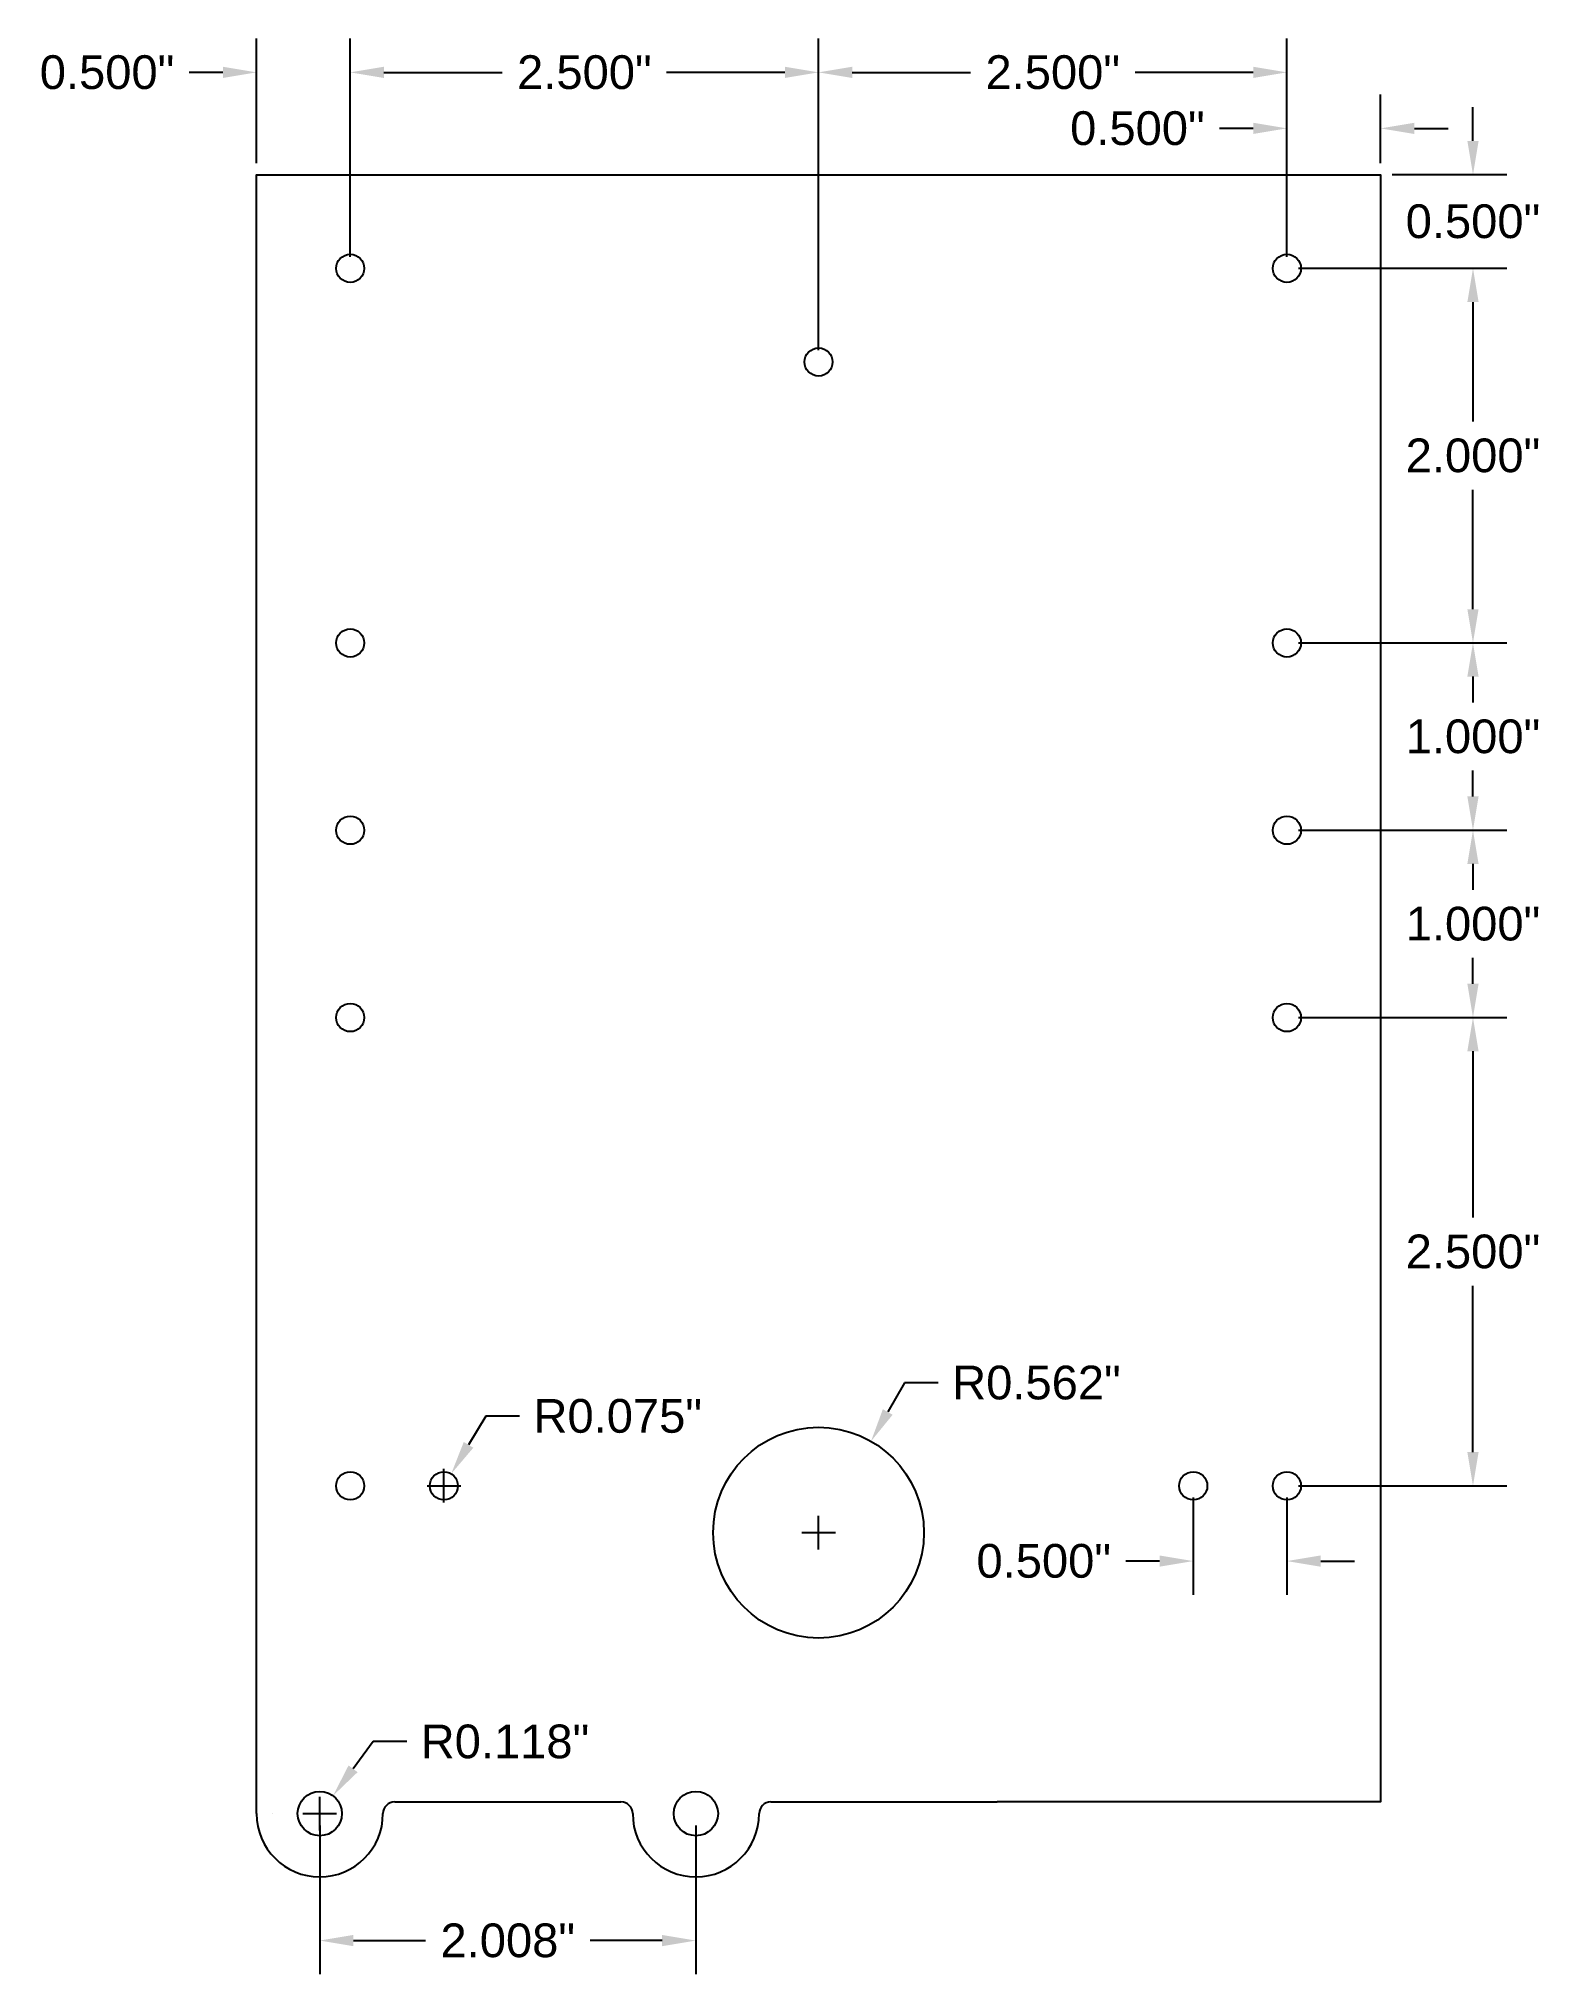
# Model space of a CAD drawing. Extents: x 0.1 to 8.1, y 0.2 to 10.5.
import ezdxf

# ---------------------------------------------------------------- set-up
doc = ezdxf.new("R2010")
doc.units = 0
doc.header["$MEASUREMENT"] = 0
doc.layers.get('0').update_dxf_attribs({"linetype": 'CONTINUOUS'})
doc.layers.get('DEFPOINTS').update_dxf_attribs({"linetype": 'CONTINUOUS'})
doc.styles.get("Standard").update_dxf_attribs({"font": 'arial.ttf'})
doc.dimstyles.get("Standard").update_dxf_attribs({"dimtxt": 0.18, "dimasz": 0.18, "dimexe": 0.18, "dimexo": 0.0625, "dimgap": 0.09, "dimtad": 0, "dimtih": 1, "dimtoh": 1, "dimdec": 3, "dimrnd": 0.001, "dimzin": 0, "dimtxsty": 'STANDARD', "dimcen": 0.09, "dimazin": 3, "dimtfac": 1, "dimtdec": 4, "dimtofl": 0, "dimtmove": 0, "dimatfit": 3, "dimtolj": 1, "dimtzin": 0})

# ---------------------------------------------------------------- blocks, each defined once
blk = doc.blocks.new('*D10')
at = {"color": 0}
for p, q in [((1.551, 0.946), (1.551, 0.151)), ((3.559, 0.946), (3.559, 0.151)), ((1.731, 0.331), (2.116, 0.331)), ((3.379, 0.331), (2.995, 0.331))]:
    blk.add_line(p, q, dxfattribs=at)
for points in [[(1.731, 0.361), (1.731, 0.301), (1.551, 0.331)], [(3.379, 0.301), (3.379, 0.361), (3.559, 0.331)]]:
    blk.add_solid(points, dxfattribs=at)
at = {"layer": 'DEFPOINTS', "color": 0}
for p in [(1.551, 1.009), (3.559, 1.009), (3.559, 0.331)]:
    blk.add_point(p, dxfattribs=at)
at = {"color": 0, "insert": (2.555, 0.331), "char_height": 0.18, "attachment_point": 5}
blk.add_mtext('\\A1;2.008"', dxfattribs=at)
blk = doc.blocks.new('*D11')
at = {"color": 0}
for p, q in [((1.836, 1.393), (1.729, 1.248)), ((2.016, 1.393), (1.836, 1.393)), ((1.551, 0.919), (1.551, 1.099)), ((1.461, 1.009), (1.641, 1.009))]:
    blk.add_line(p, q, dxfattribs=at)
blk.add_solid([(1.705, 1.266), (1.753, 1.23), (1.622, 1.104)], dxfattribs=at)
at = {"layer": 'DEFPOINTS', "color": 0}
for p in [(1.622, 1.104), (1.551, 1.009)]:
    blk.add_point(p, dxfattribs=at)
at = {"color": 0, "insert": (2.54, 1.393), "char_height": 0.18, "attachment_point": 5}
blk.add_mtext('\\A1;R0.118"', dxfattribs=at)
blk = doc.blocks.new('*D12')
at = {"color": 0}
for p, q in [((4.673, 3.309), (4.583, 3.153)), ((4.853, 3.309), (4.673, 3.309)), ((4.214, 2.419), (4.214, 2.599)), ((4.124, 2.509), (4.304, 2.509))]:
    blk.add_line(p, q, dxfattribs=at)
blk.add_solid([(4.557, 3.168), (4.609, 3.138), (4.494, 2.997)], dxfattribs=at)
at = {"layer": 'DEFPOINTS', "color": 0}
for p in [(4.494, 2.997), (4.214, 2.509)]:
    blk.add_point(p, dxfattribs=at)
at = {"color": 0, "insert": (5.377, 3.309), "char_height": 0.18, "attachment_point": 5}
blk.add_mtext('\\A1;R0.562"', dxfattribs=at)
blk = doc.blocks.new('*D13')
at = {"color": 0}
for p, q in [((2.438, 3.131), (2.345, 2.977)), ((2.618, 3.131), (2.438, 3.131)), ((2.214, 2.669), (2.214, 2.849)), ((2.124, 2.759), (2.304, 2.759))]:
    blk.add_line(p, q, dxfattribs=at)
blk.add_solid([(2.32, 2.993), (2.371, 2.962), (2.253, 2.823)], dxfattribs=at)
at = {"layer": 'DEFPOINTS', "color": 0}
for p in [(2.253, 2.823), (2.214, 2.759)]:
    blk.add_point(p, dxfattribs=at)
at = {"color": 0, "insert": (3.142, 3.131), "char_height": 0.18, "attachment_point": 5}
blk.add_mtext('\\A1;R0.075"', dxfattribs=at)
blk = doc.blocks.new('*D14')
at = {"color": 0}
for p, q in [((7.707, 9.939), (7.707, 10.119)), ((7.276, 9.759), (7.887, 9.759)), ((6.776, 9.259), (7.887, 9.259)), ((7.707, 9.079), (7.707, 8.899))]:
    blk.add_line(p, q, dxfattribs=at)
for points in [[(7.677, 9.939), (7.737, 9.939), (7.707, 9.759)], [(7.737, 9.079), (7.677, 9.079), (7.707, 9.259)]]:
    blk.add_solid(points, dxfattribs=at)
at = {"layer": 'DEFPOINTS', "color": 0}
for p in [(7.214, 9.759), (6.714, 9.259), (7.707, 9.259)]:
    blk.add_point(p, dxfattribs=at)
at = {"color": 0, "insert": (7.707, 9.509), "char_height": 0.18, "attachment_point": 5}
blk.add_mtext('\\A1;0.500"', dxfattribs=at)
blk = doc.blocks.new('*D15')
at = {"color": 0}
for p, q in [((6.714, 9.321), (6.714, 10.186)), ((7.214, 9.821), (7.214, 10.186)), ((6.534, 10.006), (6.354, 10.006)), ((7.394, 10.006), (7.574, 10.006))]:
    blk.add_line(p, q, dxfattribs=at)
for points in [[(6.534, 9.976), (6.534, 10.036), (6.714, 10.006)], [(7.394, 10.036), (7.394, 9.976), (7.214, 10.006)]]:
    blk.add_solid(points, dxfattribs=at)
at = {"layer": 'DEFPOINTS', "color": 0}
for p in [(6.714, 10.006), (7.214, 9.759), (6.714, 9.259)]:
    blk.add_point(p, dxfattribs=at)
at = {"color": 0, "insert": (5.916, 10.006), "char_height": 0.18, "attachment_point": 5}
blk.add_mtext('\\A1;0.500"', dxfattribs=at)
blk = doc.blocks.new('*D16')
at = {"color": 0}
for p, q in [((4.214, 8.821), (4.214, 10.485)), ((6.714, 9.321), (6.714, 10.485)), ((4.394, 10.305), (5.025, 10.305)), ((6.534, 10.305), (5.903, 10.305))]:
    blk.add_line(p, q, dxfattribs=at)
for points in [[(4.394, 10.335), (4.394, 10.275), (4.214, 10.305)], [(6.534, 10.275), (6.534, 10.335), (6.714, 10.305)]]:
    blk.add_solid(points, dxfattribs=at)
at = {"layer": 'DEFPOINTS', "color": 0}
for p in [(4.214, 10.305), (6.714, 9.259), (4.214, 8.759)]:
    blk.add_point(p, dxfattribs=at)
at = {"color": 0, "insert": (5.464, 10.305), "char_height": 0.18, "attachment_point": 5}
blk.add_mtext('\\A1;2.500"', dxfattribs=at)
blk = doc.blocks.new('*D17')
at = {"color": 0}
for p, q in [((1.714, 9.321), (1.714, 10.485)), ((4.214, 8.821), (4.214, 10.485)), ((1.894, 10.305), (2.525, 10.305)), ((4.034, 10.305), (3.403, 10.305))]:
    blk.add_line(p, q, dxfattribs=at)
for points in [[(1.894, 10.335), (1.894, 10.275), (1.714, 10.305)], [(4.034, 10.275), (4.034, 10.335), (4.214, 10.305)]]:
    blk.add_solid(points, dxfattribs=at)
at = {"layer": 'DEFPOINTS', "color": 0}
for p in [(1.714, 10.305), (1.714, 9.259), (4.214, 8.759)]:
    blk.add_point(p, dxfattribs=at)
at = {"color": 0, "insert": (2.964, 10.305), "char_height": 0.18, "attachment_point": 5}
blk.add_mtext('\\A1;2.500"', dxfattribs=at)
blk = doc.blocks.new('*D18')
at = {"color": 0}
for p, q in [((1.214, 9.821), (1.214, 10.485)), ((1.714, 9.321), (1.714, 10.485)), ((1.034, 10.305), (0.854, 10.305)), ((1.894, 10.305), (2.074, 10.305))]:
    blk.add_line(p, q, dxfattribs=at)
for points in [[(1.034, 10.275), (1.034, 10.335), (1.214, 10.305)], [(1.894, 10.335), (1.894, 10.275), (1.714, 10.305)]]:
    blk.add_solid(points, dxfattribs=at)
at = {"layer": 'DEFPOINTS', "color": 0}
for p in [(1.214, 10.305), (1.214, 9.759), (1.714, 9.259)]:
    blk.add_point(p, dxfattribs=at)
at = {"color": 0, "insert": (0.416, 10.305), "char_height": 0.18, "attachment_point": 5}
blk.add_mtext('\\A1;0.500"', dxfattribs=at)
blk = doc.blocks.new('*D19')
at = {"color": 0}
for p, q in [((6.776, 9.259), (7.887, 9.259)), ((7.707, 9.079), (7.707, 8.441)), ((7.707, 7.439), (7.707, 8.077)), ((6.776, 7.259), (7.887, 7.259))]:
    blk.add_line(p, q, dxfattribs=at)
for points in [[(7.737, 9.079), (7.677, 9.079), (7.707, 9.259)], [(7.677, 7.439), (7.737, 7.439), (7.707, 7.259)]]:
    blk.add_solid(points, dxfattribs=at)
at = {"layer": 'DEFPOINTS', "color": 0}
for p in [(6.714, 9.259), (6.714, 7.259), (7.707, 7.259)]:
    blk.add_point(p, dxfattribs=at)
at = {"color": 0, "insert": (7.707, 8.259), "char_height": 0.18, "attachment_point": 5}
blk.add_mtext('\\A1;2.000"', dxfattribs=at)
blk = doc.blocks.new('*D20')
at = {"color": 0}
for p, q in [((6.776, 7.259), (7.887, 7.259)), ((7.707, 7.079), (7.707, 6.941)), ((7.707, 6.439), (7.707, 6.577)), ((6.776, 6.259), (7.887, 6.259))]:
    blk.add_line(p, q, dxfattribs=at)
for points in [[(7.737, 7.079), (7.677, 7.079), (7.707, 7.259)], [(7.677, 6.439), (7.737, 6.439), (7.707, 6.259)]]:
    blk.add_solid(points, dxfattribs=at)
at = {"layer": 'DEFPOINTS', "color": 0}
for p in [(6.714, 7.259), (6.714, 6.259), (7.707, 6.259)]:
    blk.add_point(p, dxfattribs=at)
at = {"color": 0, "insert": (7.707, 6.759), "char_height": 0.18, "attachment_point": 5}
blk.add_mtext('\\A1;1.000"', dxfattribs=at)
blk = doc.blocks.new('*D21')
at = {"color": 0}
for p, q in [((6.776, 6.259), (7.887, 6.259)), ((7.707, 6.079), (7.707, 5.941)), ((7.707, 5.439), (7.707, 5.577)), ((6.776, 5.259), (7.887, 5.259))]:
    blk.add_line(p, q, dxfattribs=at)
for points in [[(7.737, 6.079), (7.677, 6.079), (7.707, 6.259)], [(7.677, 5.439), (7.737, 5.439), (7.707, 5.259)]]:
    blk.add_solid(points, dxfattribs=at)
at = {"layer": 'DEFPOINTS', "color": 0}
for p in [(6.714, 6.259), (6.714, 5.259), (7.707, 5.259)]:
    blk.add_point(p, dxfattribs=at)
at = {"color": 0, "insert": (7.707, 5.759), "char_height": 0.18, "attachment_point": 5}
blk.add_mtext('\\A1;1.000"', dxfattribs=at)
blk = doc.blocks.new('*D22')
at = {"color": 0}
for p, q in [((6.776, 5.259), (7.887, 5.259)), ((7.707, 5.079), (7.707, 4.191)), ((7.707, 2.939), (7.707, 3.827)), ((6.776, 2.759), (7.887, 2.759))]:
    blk.add_line(p, q, dxfattribs=at)
for points in [[(7.737, 5.079), (7.677, 5.079), (7.707, 5.259)], [(7.677, 2.939), (7.737, 2.939), (7.707, 2.759)]]:
    blk.add_solid(points, dxfattribs=at)
at = {"layer": 'DEFPOINTS', "color": 0}
for p in [(6.714, 5.259), (6.714, 2.759), (7.707, 2.759)]:
    blk.add_point(p, dxfattribs=at)
at = {"color": 0, "insert": (7.707, 4.009), "char_height": 0.18, "attachment_point": 5}
blk.add_mtext('\\A1;2.500"', dxfattribs=at)
blk = doc.blocks.new('*D23')
at = {"color": 0}
for p, q in [((6.214, 2.696), (6.214, 2.177)), ((6.714, 2.696), (6.714, 2.177)), ((6.034, 2.357), (5.854, 2.357)), ((6.894, 2.357), (7.074, 2.357))]:
    blk.add_line(p, q, dxfattribs=at)
for points in [[(6.034, 2.327), (6.034, 2.387), (6.214, 2.357)], [(6.894, 2.387), (6.894, 2.327), (6.714, 2.357)]]:
    blk.add_solid(points, dxfattribs=at)
at = {"layer": 'DEFPOINTS', "color": 0}
for p in [(6.214, 2.759), (6.714, 2.759), (6.214, 2.357)]:
    blk.add_point(p, dxfattribs=at)
at = {"color": 0, "insert": (5.416, 2.357), "char_height": 0.18, "attachment_point": 5}
blk.add_mtext('\\A1;0.500"', dxfattribs=at)

msp = doc.modelspace()

# ---------------------------------------------------------------- linework, layer by layer
for p, q in [((7.2138, 9.2587), (7.2138, 9.2587)), ((1.2138, 1.0087), (1.2138, 2.1025)), ((1.9513, 1.0712), (3.1592, 1.0712)), ((3.9592, 1.0712), (5.1671, 1.0712)), ((1.3013, 1.0087), (1.3013, 1.0087))]:
    msp.add_line(p, q)
msp.add_lwpolyline([(1.2138, 1.0087), (1.2138, 9.7587), (7.2138, 9.7587), (7.2138, 1.0712), (5.1671, 1.0712)])
for centre, radius in [((1.7138, 9.2587), 0.075), ((6.7138, 9.2587), 0.075), ((4.2138, 8.7587), 0.075), ((1.7138, 7.2587), 0.075), ((6.7138, 7.2587), 0.075), ((1.7138, 6.2587), 0.075), ((6.7138, 6.2587), 0.075), ((1.7138, 5.2587), 0.075), ((6.7138, 5.2587), 0.075), ((4.2138, 2.5087), 0.5625), ((1.7138, 2.7587), 0.075), ((2.2138, 2.7587), 0.075), ((6.2138, 2.7587), 0.075), ((6.7138, 2.7587), 0.075), ((1.5513, 1.0087), 0.1181), ((3.5592, 1.0087), 0.1181)]:
    msp.add_circle(centre, radius)
for centre, radius, start, end in [((1.9513, 1.0087), 0.0625, 90, 180), ((3.1592, 1.0087), 0.0625, 0, 90), ((3.9592, 1.0087), 0.0625, 90, 180), ((1.5513, 1.0087), 0.3375, 180, 0), ((3.5592, 1.0087), 0.3375, 180, 0)]:
    msp.add_arc(centre, radius, start, end)

# ---------------------------------------------------------------- dimensions: what is measured, and where the dimension line sits
for base, p1, p2, picture, middle in [((1.2138, 10.3047), (1.7138, 9.2587), (1.2138, 9.7587), '*D18', (0.4161, 10.3047)), ((1.7138, 10.3047), (4.2138, 8.7587), (1.7138, 9.2587), '*D17', (2.9638, 10.3047)), ((4.2138, 10.3047), (6.7138, 9.2587), (4.2138, 8.7587), '*D16', (5.4638, 10.3047)), ((6.7138, 10.0057), (7.2138, 9.7587), (6.7138, 9.2587), '*D15', (5.9161, 10.0057)), ((6.2138, 2.3567), (6.7138, 2.7587), (6.2138, 2.7587), '*D23', (5.4161, 2.3567)), ((3.5592, 0.331), (1.5513, 1.0087), (3.5592, 1.0087), '*D10', (2.5553, 0.331))]:
    dim = msp.add_linear_dim(base=base, p1=p1, p2=p2, dimstyle='STANDARD')
    dim.commit()
    dim.dimension.update_dxf_attribs({"geometry": picture, "text_midpoint": middle})
for base, p1, p2, picture, middle in [((7.7067, 9.2587), (7.2138, 9.7587), (6.7138, 9.2587), '*D14', (7.7067, 9.5087)), ((7.7067, 7.2587), (6.7138, 9.2587), (6.7138, 7.2587), '*D19', (7.7067, 8.2587)), ((7.7067, 6.2587), (6.7138, 7.2587), (6.7138, 6.2587), '*D20', (7.7067, 6.7587)), ((7.7067, 5.2587), (6.7138, 6.2587), (6.7138, 5.2587), '*D21', (7.7067, 5.7587)), ((7.7067, 2.7587), (6.7138, 5.2587), (6.7138, 2.7587), '*D22', (7.7067, 4.0087))]:
    dim = msp.add_linear_dim(base=base, p1=p1, p2=p2, angle=90, dimstyle='STANDARD')
    dim.commit()
    dim.dimension.update_dxf_attribs({"geometry": picture, "text_midpoint": middle})
for center, mpoint, picture, middle in [((4.213849, 2.508724), (4.493767, 2.996629), '*D12', (5.376715, 3.308889)), ((2.2138, 2.7587), (2.2525, 2.823), '*D13', (3.1419, 3.1315)), ((1.5513, 1.0087), (1.6217, 1.1036), '*D11', (2.5398, 1.3928))]:
    dim = msp.add_radius_dim(center=center, mpoint=mpoint, dimstyle='STANDARD')
    dim.commit()
    dim.dimension.update_dxf_attribs({"geometry": picture, "text_midpoint": middle, "dimtype": 164})

doc.saveas('drawing.dxf')
